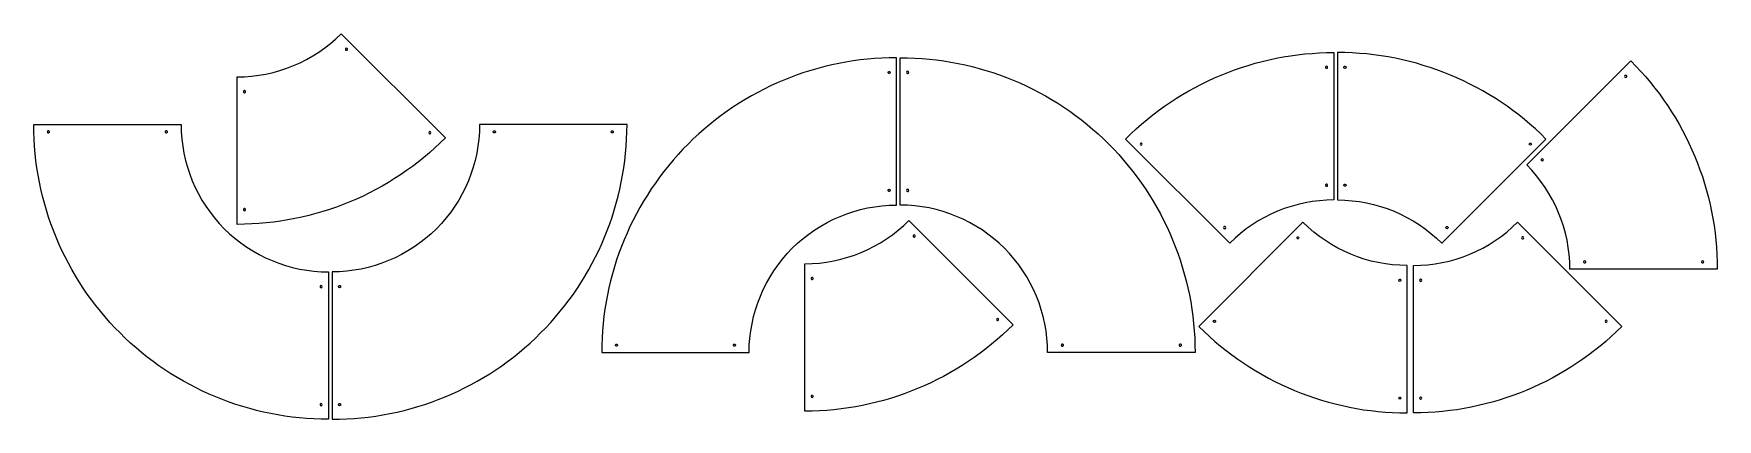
# Model space of a CAD drawing. Extents: x 59 to 2343, y 50 to 573.
import ezdxf

# ---------------------------------------------------------------- set-up
doc = ezdxf.new("R2010")
doc.units = 0
doc.layers.add('CAPA_1', color=7, linetype='CONTINUOUS')

msp = doc.modelspace()

# ---------------------------------------------------------------- linework, layer by layer
at = {"layer": 'CAPA_1', "color": 7}
for points in [[(476.321656, 572.812254), (617.654594, 431.479288)], [(483.327541, 550.143375), (483.327541, 550.143375)], [(1229.704706, 340.2388), (1229.704706, 540.238371)], [(1234.704696, 340.2388), (1234.704696, 540.238371)], [(1813.109291, 528.753603), (1813.109291, 528.753603)], [(1823.109271, 547.253612), (1823.109271, 547.253612)], [(1828.109402, 547.254007), (1828.109402, 547.254007)], [(1838.110229, 528.753886), (1838.110229, 528.753886)], [(1219.704698, 521.738281), (1219.704698, 521.738281)], [(1244.704704, 521.738281), (1244.704704, 521.738281)], [(2220.418611, 514.831415), (2220.418611, 514.831415)], [(344.988698, 492.645565), (344.988698, 492.645565)], [(78.995149, 438.21501), (78.995149, 438.21501)], [(238.995139, 438.21501), (238.995139, 438.21501)], [(596.463656, 437.006667), (596.463656, 437.006667)], [(683.997108, 438.214699), (683.997108, 438.214699)], [(843.997098, 438.214699), (843.997098, 438.214699)], [(1561.634333, 424.393019), (1561.634333, 424.393019)], [(2089.585187, 424.393301), (2089.585187, 424.393301)], [(2107.281931, 401.694452), (2107.281931, 401.694452)], [(1813.109291, 368.754008), (1813.109291, 368.754008)], [(1838.110229, 368.754319), (1838.110229, 368.754319)], [(1219.704698, 361.738206), (1219.704698, 361.738206)], [(1244.704704, 361.738206), (1244.704704, 361.738206)], [(344.988698, 332.646082), (344.988698, 332.646082)], [(334.988718, 314.145996), (334.988718, 314.145996)], [(1674.770449, 311.256226), (1674.770449, 311.256226)], [(1976.448224, 311.256508), (1976.448224, 311.256508)], [(1253.581807, 296.748657), (1253.581807, 296.748657)], [(1774.120545, 294.371969), (1774.120545, 294.371969)], [(2079.264856, 294.371971), (2079.264856, 294.371971)], [(1105.242985, 60.751274), (1105.242985, 260.750846)], [(1930.926034, 58.374602), (1930.926034, 258.374188)], [(2164.779714, 263.356457), (2164.779714, 263.356457)], [(2324.779224, 263.356457), (2324.779224, 263.356457)], [(2343.279286, 253.35563), (2343.279286, 253.35563)], [(458.996147, 249.714803), (458.996147, 49.715231)], [(463.996137, 249.71452), (463.996137, 49.71492)], [(1115.242965, 239.250847), (1115.242965, 239.250847)], [(1912.458541, 236.874185), (1912.458541, 236.874185)], [(1940.926861, 236.874188), (1940.926861, 236.874188)], [(448.996139, 228.215424), (448.996139, 228.215424)], [(473.996145, 228.215114), (473.996145, 228.215114)], [(1366.717922, 183.611949), (1366.717922, 183.611949)], [(1660.983583, 181.235178), (1660.983583, 181.235178)], [(2192.401818, 181.235291), (2192.401818, 181.235291)], [(849.703716, 151.738598), (849.703716, 151.738598)], [(1009.703707, 151.738598), (1009.703707, 151.738598)], [(1454.705667, 151.738598), (1454.705667, 151.738598)], [(1614.705658, 151.738598), (1614.705658, 151.738598)], [(1115.242965, 79.251364), (1115.242965, 79.251364)], [(1912.458541, 76.874593), (1912.458541, 76.874593)], [(1940.926861, 76.874678), (1940.926861, 76.874678)], [(448.996139, 68.215321), (448.996139, 68.215321)], [(473.996145, 68.21501), (473.996145, 68.21501)], [(1105.242985, 60.751274), (1105.242985, 60.751274)], [(1922.459367, 58.374517), (1922.459367, 58.374517)], [(1930.926034, 58.374602), (1930.926034, 58.374602)]]:
    msp.add_lwpolyline(points, dxfattribs=at)
for points in [[(334.988718, 514.145564), (388.014012, 514.192352), (438.850464, 535.294342), (476.321656, 572.812254)], [(482.288681, 552.703977), (482.007375, 552.422673), (481.849339, 552.041141), (481.849339, 551.643316)], [(481.849339, 551.643316), (481.849339, 551.24549), (482.007375, 550.863959), (482.288681, 550.582654)], [(484.409581, 552.703977), (483.823842, 553.289484), (482.874419, 553.289484), (482.288681, 552.703977)], [(482.288681, 550.582654), (482.564631, 550.306652), (482.937292, 550.149073), (483.327541, 550.143375)], [(483.327541, 550.143375), (483.732752, 550.137623), (484.123049, 550.296073), (484.409581, 550.582654)], [(484.848922, 551.643316), (484.848922, 552.041141), (484.690886, 552.422673), (484.409581, 552.703977)], [(484.409581, 550.582654), (484.690886, 550.863959), (484.848922, 551.24549), (484.848922, 551.643316)], [(1229.704706, 540.238371), (1123.617979, 540.238641), (1021.876192, 498.096055), (946.861434, 423.081524)], [(1234.704696, 540.238371), (1340.791414, 540.238626), (1442.533186, 498.096033), (1517.547932, 423.081504)], [(1540.443396, 429.920397), (1615.38581, 504.956157), (1717.058708, 547.160076), (1823.109271, 547.253612)], [(1811.60928, 527.253903), (1811.609255, 526.856059), (1811.76728, 526.474502), (1812.04859, 526.193177)], [(1813.109291, 528.753603), (1812.280976, 528.75361), (1811.609445, 528.082217), (1811.60928, 527.253903)], [(1812.04859, 526.193177), (1812.3299, 525.911851), (1812.711448, 525.753804), (1813.109291, 525.753807)], [(1814.609302, 527.253903), (1814.609137, 528.082217), (1813.937606, 528.75361), (1813.109291, 528.753603)], [(1813.109291, 525.753807), (1813.507134, 525.753804), (1813.888683, 525.911851), (1814.169992, 526.193177)], [(1814.169992, 526.193177), (1814.451302, 526.474502), (1814.609328, 526.856059), (1814.609302, 527.253903)], [(1823.109271, 547.253612), (1823.109271, 547.253612), (1823.109271, 347.254009), (1823.109271, 347.254009)], [(1828.109402, 547.254007), (1828.109402, 547.254007), (1828.109402, 347.254319), (1828.109402, 347.254319)], [(2110.776407, 429.920708), (2035.83373, 504.956775), (1934.160369, 547.160748), (1828.109402, 547.254007)], [(1837.04898, 526.193159), (1836.767487, 526.474509), (1836.609346, 526.856195), (1836.609371, 527.254185)], [(1836.609371, 527.254185), (1836.60945, 527.652107), (1836.767638, 528.033691), (1837.04912, 528.314955)], [(1838.110229, 525.754089), (1837.712239, 525.753862), (1837.330473, 525.911809), (1837.04898, 526.193159)], [(1837.04912, 528.314955), (1837.330601, 528.59622), (1837.712307, 528.754113), (1838.110229, 528.753886)], [(1838.110229, 528.753886), (1838.938213, 528.753425), (1839.609228, 528.082169), (1839.609393, 527.254185)], [(1839.609393, 527.254185), (1839.609446, 526.426047), (1838.938367, 525.75455), (1838.110229, 525.754089)], [(2084.613024, 394.689415), (2084.613024, 394.689415), (2225.946018, 536.022635), (2225.946018, 536.022635)], [(2225.946018, 536.022635), (2300.982074, 461.079952), (2343.186036, 359.406592), (2343.279286, 253.35563)], [(334.988718, 314.145996), (334.988718, 314.145996), (334.988718, 514.145564), (334.988718, 514.145564)], [(1218.643358, 519.177505), (1218.361835, 519.458859), (1218.203674, 519.840566), (1218.203699, 520.238581)], [(1218.203699, 520.238581), (1218.203778, 520.636527), (1218.361986, 521.018132), (1218.643498, 521.299401)], [(1219.704698, 518.738485), (1219.306684, 518.73822), (1218.924882, 518.896151), (1218.643358, 519.177505)], [(1218.643498, 521.299401), (1218.92501, 521.580669), (1219.306752, 521.738546), (1219.704698, 521.738281)], [(1219.704698, 521.738281), (1220.532616, 521.737727), (1221.203528, 521.066499), (1221.203693, 520.238581)], [(1221.203693, 520.238581), (1221.203746, 519.410509), (1220.53277, 518.73904), (1219.704698, 518.738485)], [(1243.205681, 520.238581), (1243.205628, 519.410497), (1243.876621, 518.739024), (1244.704704, 518.738485)], [(1244.704704, 521.738281), (1243.876776, 521.737742), (1243.205846, 521.06651), (1243.205681, 520.238581)], [(1245.765905, 521.299401), (1245.484393, 521.580669), (1245.10265, 521.738546), (1244.704704, 521.738281)], [(1244.704704, 518.738485), (1245.102719, 518.73822), (1245.484521, 518.896151), (1245.766044, 519.177505)], [(1246.205703, 520.238581), (1246.205624, 520.636527), (1246.047417, 521.018132), (1245.765905, 521.299401)], [(1245.766044, 519.177505), (1246.047568, 519.458859), (1246.205729, 519.840566), (1246.205703, 520.238581)], [(2217.858122, 515.913455), (2217.272615, 515.327716), (2217.272615, 514.378293), (2217.858122, 513.792555)], [(2219.979417, 515.913455), (2219.393633, 516.499224), (2218.443905, 516.499224), (2217.858122, 515.913455)], [(2217.858122, 513.792555), (2218.443905, 513.206785), (2219.393633, 513.206785), (2219.979417, 513.792555)], [(2220.418611, 514.831415), (2220.424385, 515.236613), (2220.265967, 515.626909), (2219.979417, 515.913455)], [(2219.979417, 513.792555), (2220.255388, 514.068519), (2220.412936, 514.441178), (2220.418611, 514.831415)], [(343.927957, 495.206572), (343.646644, 494.925222), (343.488632, 494.543636), (343.488687, 494.145773)], [(343.488687, 494.145773), (343.488632, 493.74791), (343.646644, 493.366324), (343.927957, 493.084974)], [(344.988698, 495.645982), (344.590836, 495.645985), (344.20927, 495.487922), (343.927957, 495.206572)], [(343.927957, 493.084974), (344.20927, 492.803624), (344.590836, 492.645562), (344.988698, 492.645565)], [(346.04944, 495.206572), (345.768127, 495.487922), (345.386561, 495.645985), (344.988698, 495.645982)], [(344.988698, 492.645565), (345.386561, 492.645562), (345.768127, 492.803624), (346.04944, 493.084974)], [(346.48871, 494.145773), (346.488765, 494.543636), (346.330753, 494.925222), (346.04944, 495.206572)], [(346.04944, 493.084974), (346.330753, 493.366324), (346.488765, 493.74791), (346.48871, 494.145773)], [(176.152867, 166.872077), (101.138107, 241.886609), (58.995211, 343.628271), (58.99516, 449.715001)], [(58.99516, 449.715001), (58.99516, 449.715001), (258.995127, 449.715001), (258.995127, 449.715001)], [(77.934436, 440.775877), (77.65313, 440.494533), (77.495118, 440.112959), (77.495166, 439.715106)], [(77.495166, 439.715106), (77.49514, 439.317267), (77.653162, 438.935714), (77.934466, 438.65439)], [(78.995149, 441.215286), (78.597296, 441.215282), (78.215742, 441.05722), (77.934436, 440.775877)], [(77.934466, 438.65439), (78.215769, 438.373065), (78.59731, 438.215014), (78.995149, 438.21501)], [(80.05588, 440.775886), (79.774568, 441.05723), (79.393007, 441.215289), (78.995149, 441.215286)], [(78.995149, 438.21501), (79.392992, 438.215007), (79.77454, 438.373054), (80.05585, 438.65438)], [(80.05585, 438.65438), (80.33716, 438.935705), (80.495185, 439.317262), (80.49516, 439.715106)], [(80.49516, 439.715106), (80.495208, 440.112964), (80.337192, 440.494543), (80.05588, 440.775886)], [(237.934408, 440.775886), (237.653096, 440.494543), (237.49508, 440.112964), (237.495128, 439.715106)], [(237.495128, 439.715106), (237.495103, 439.317262), (237.653128, 438.935705), (237.934438, 438.65438)], [(238.995139, 441.215286), (238.597281, 441.215289), (238.21572, 441.05723), (237.934408, 440.775886)], [(237.934438, 438.65438), (238.215748, 438.373054), (238.597296, 438.215007), (238.995139, 438.21501)], [(240.05587, 440.775886), (239.774558, 441.05723), (239.392997, 441.215289), (238.995139, 441.215286)], [(238.995139, 438.21501), (239.392982, 438.215007), (239.774531, 438.373054), (240.05584, 438.65438)], [(240.05584, 438.65438), (240.33715, 438.935705), (240.495176, 439.317262), (240.49515, 439.715106)], [(240.49515, 439.715106), (240.495198, 440.112964), (240.337182, 440.494543), (240.05587, 440.775886)], [(258.995127, 449.715001), (258.995065, 396.671489), (280.066547, 345.800496), (317.574051, 308.293146)], [(595.425643, 439.567185), (594.839873, 438.981401), (594.839873, 438.031673), (595.425643, 437.445889)], [(597.546543, 439.567185), (596.960805, 440.152691), (596.011381, 440.152691), (595.425643, 439.567185)], [(595.425643, 437.445889), (595.701394, 437.17011), (596.07371, 437.012569), (596.463656, 437.006667)], [(596.463656, 437.006667), (596.869151, 437.00067), (597.259796, 437.159117), (597.546543, 437.445889)], [(597.546543, 437.445889), (598.132313, 438.031673), (598.132313, 438.981401), (597.546543, 439.567185)], [(663.99712, 449.714691), (663.997174, 396.67119), (642.925694, 345.800209), (605.418199, 308.292866)], [(863.997058, 449.714691), (863.997058, 449.714691), (663.99712, 449.714691), (663.99712, 449.714691)], [(682.497125, 439.714795), (682.49707, 440.112653), (682.655078, 440.494235), (682.936385, 440.775584)], [(682.936425, 438.654079), (682.655121, 438.935404), (682.4971, 439.316957), (682.497125, 439.714795)], [(682.936385, 440.775584), (683.217692, 441.056934), (683.59925, 441.214999), (683.997108, 441.215004)], [(683.997108, 438.214699), (683.59927, 438.214704), (683.217729, 438.372754), (682.936425, 438.654079)], [(683.997108, 441.215004), (684.394971, 441.215007), (684.776536, 441.056944), (685.057849, 440.775594)], [(685.057809, 438.654069), (684.7765, 438.372744), (684.394951, 438.214696), (683.997108, 438.214699)], [(685.497119, 439.714795), (685.497145, 439.316952), (685.339119, 438.935395), (685.057809, 438.654069)], [(685.057849, 440.775594), (685.339162, 440.494244), (685.497175, 440.112658), (685.497119, 439.714795)], [(746.839375, 166.87179), (821.854121, 241.88632), (863.997008, 343.627972), (863.997058, 449.714691)], [(842.497087, 439.714795), (842.497032, 440.112658), (842.655044, 440.494244), (842.936357, 440.775594)], [(842.936397, 438.654069), (842.655087, 438.935395), (842.497062, 439.316952), (842.497087, 439.714795)], [(842.936357, 440.775594), (843.21767, 441.056944), (843.599236, 441.215007), (843.997098, 441.215004)], [(843.997098, 438.214699), (843.599255, 438.214696), (843.217707, 438.372744), (842.936397, 438.654069)], [(843.997098, 441.215004), (844.394961, 441.215007), (844.776527, 441.056944), (845.05784, 440.775594)], [(845.0578, 438.654069), (844.77649, 438.372744), (844.394942, 438.214696), (843.997098, 438.214699)], [(845.49711, 439.714795), (845.497135, 439.316952), (845.339109, 438.935395), (845.0578, 438.654069)], [(845.05784, 440.775594), (845.339153, 440.494244), (845.497165, 440.112658), (845.49711, 439.714795)], [(617.654594, 431.479288), (542.712192, 356.4435), (441.039293, 314.239552), (334.988718, 314.145996)], [(946.861434, 423.081524), (871.846675, 348.066993), (829.703781, 246.325335), (829.703728, 140.238607)], [(1517.547932, 423.081504), (1592.562678, 348.066975), (1634.705565, 246.325325), (1634.705618, 140.238607)], [(1681.776333, 288.587319), (1681.776333, 288.587319), (1540.443396, 429.920397), (1540.443396, 429.920397)], [(1560.551447, 423.953711), (1559.965733, 423.367938), (1559.965733, 422.418275), (1560.551447, 421.832501)], [(1561.634333, 424.393019), (1561.228826, 424.398993), (1560.83818, 424.240515), (1560.551447, 423.953711)], [(1560.551447, 421.832501), (1561.137185, 421.246995), (1562.086608, 421.246995), (1562.672347, 421.832501)], [(1562.672347, 423.953711), (1562.39661, 424.229522), (1562.024291, 424.387094), (1561.634333, 424.393019)], [(1562.672347, 421.832501), (1563.25806, 422.418275), (1563.25806, 423.367938), (1562.672347, 423.953711)], [(1969.443187, 288.587629), (1969.443187, 288.587629), (2110.776407, 429.920708), (2110.776407, 429.920708)], [(2088.546327, 421.832811), (2087.960557, 422.418595), (2087.960557, 423.368323), (2088.546327, 423.954107)], [(2088.546327, 423.954107), (2088.822291, 424.230078), (2089.19495, 424.387625), (2089.585187, 424.393301)], [(2090.667227, 421.832811), (2090.081488, 421.247305), (2089.132065, 421.247305), (2088.546327, 421.832811)], [(2089.585187, 424.393301), (2089.990385, 424.399075), (2090.380681, 424.240656), (2090.667227, 423.954107)], [(2090.667227, 423.954107), (2091.252996, 423.368323), (2091.252996, 422.418595), (2090.667227, 421.832811)], [(2143.279714, 253.35563), (2143.233151, 306.381218), (2122.131143, 357.218015), (2084.613024, 394.689415)], [(2104.721329, 402.777621), (2104.439807, 402.496288), (2104.281635, 402.114605), (2104.281635, 401.716607)], [(2104.281635, 401.716607), (2104.281635, 401.318608), (2104.439807, 400.936926), (2104.721329, 400.655592)], [(2106.842624, 402.777621), (2106.256841, 403.363391), (2105.307112, 403.363391), (2104.721329, 402.777621)], [(2104.721329, 400.655592), (2105.307112, 400.069823), (2106.256841, 400.069823), (2106.842624, 400.655592)], [(2107.281931, 401.694452), (2107.287982, 402.100057), (2107.129498, 402.49082), (2106.842624, 402.777621)], [(2106.842624, 400.655592), (2107.118637, 400.931539), (2107.276226, 401.3042), (2107.281931, 401.694452)], [(1812.04855, 368.314598), (1811.767237, 368.033248), (1811.609225, 367.651662), (1811.60928, 367.253799)], [(1811.60928, 367.253799), (1811.609232, 366.855941), (1811.767248, 366.474363), (1812.04856, 366.193019)], [(1813.109291, 368.754008), (1812.711428, 368.754011), (1812.329863, 368.595948), (1812.04855, 368.314598)], [(1812.04856, 366.193019), (1812.329872, 365.911675), (1812.711433, 365.753616), (1813.109291, 365.753619)], [(1814.170032, 368.314598), (1813.888719, 368.595948), (1813.507154, 368.754011), (1813.109291, 368.754008)], [(1813.109291, 365.753619), (1813.507149, 365.753616), (1813.88871, 365.911675), (1814.170022, 366.193019)], [(1814.170022, 366.193019), (1814.451335, 366.474363), (1814.60935, 366.855941), (1814.609302, 367.253799)], [(1814.609302, 367.253799), (1814.609358, 367.651662), (1814.451345, 368.033248), (1814.170032, 368.314598)], [(1836.609371, 367.25411), (1836.609316, 367.652119), (1836.767444, 368.033834), (1837.04894, 368.315208)], [(1837.04894, 366.193011), (1836.767444, 366.474386), (1836.609316, 366.8561), (1836.609371, 367.25411)], [(1837.04894, 368.315208), (1837.330436, 368.596583), (1837.712219, 368.754546), (1838.110229, 368.754319)], [(1838.110229, 365.753901), (1837.712219, 365.753674), (1837.330436, 365.911637), (1837.04894, 366.193011)], [(1838.110229, 368.754319), (1838.938411, 368.753857), (1839.609509, 368.082292), (1839.609393, 367.25411)], [(1839.609393, 367.25411), (1839.609509, 366.425927), (1838.938411, 365.754362), (1838.110229, 365.753901)], [(1218.643318, 359.177442), (1218.361791, 359.45882), (1218.203644, 359.840556), (1218.203699, 360.23859)], [(1218.203699, 360.23859), (1218.203801, 360.636522), (1218.362018, 361.018105), (1218.643528, 361.299356)], [(1219.704698, 358.738382), (1219.306664, 358.738117), (1218.924845, 358.896063), (1218.643318, 359.177442)], [(1218.643528, 361.299356), (1218.925037, 361.580606), (1219.306767, 361.738471), (1219.704698, 361.738206)], [(1219.704698, 361.738206), (1220.532583, 361.737652), (1221.203481, 361.066475), (1221.203693, 360.23859)], [(1221.203693, 360.23859), (1221.203809, 359.410474), (1220.532814, 358.738936), (1219.704698, 358.738382)], [(1243.205681, 360.23859), (1243.205566, 359.410463), (1243.876577, 358.738921), (1244.704704, 358.738382)], [(1244.704704, 361.738206), (1243.876809, 361.737667), (1243.205893, 361.066486), (1243.205681, 360.23859)], [(1245.765875, 361.299356), (1245.484365, 361.580606), (1245.102636, 361.738471), (1244.704704, 361.738206)], [(1244.704704, 358.738382), (1245.102738, 358.738117), (1245.484558, 358.896063), (1245.766084, 359.177442)], [(1246.205703, 360.23859), (1246.205602, 360.636522), (1246.047384, 361.018105), (1245.765875, 361.299356)], [(1245.766084, 359.177442), (1246.047611, 359.45882), (1246.205759, 359.840556), (1246.205703, 360.23859)], [(1823.109271, 347.254009), (1770.083977, 347.207221), (1719.247526, 326.10523), (1681.776333, 288.587319)], [(1828.109402, 347.254319), (1881.134989, 347.207756), (1931.971787, 326.105748), (1969.443187, 288.587629)], [(343.927997, 335.206509), (343.646687, 334.925183), (343.488662, 334.543626), (343.488687, 334.145783)], [(343.488687, 334.145783), (343.488852, 333.317468), (344.160384, 332.646076), (344.988698, 332.646082)], [(344.988698, 335.645879), (344.590855, 335.645882), (344.209307, 335.487834), (343.927997, 335.206509)], [(346.0494, 335.206509), (345.76809, 335.487834), (345.386542, 335.645882), (344.988698, 335.645879)], [(344.988698, 332.646082), (345.817013, 332.646076), (346.488544, 333.317468), (346.48871, 334.145783)], [(346.48871, 334.145783), (346.488735, 334.543626), (346.330709, 334.925183), (346.0494, 335.206509)], [(1088.282618, 281.660456), (1125.79012, 319.167804), (1176.661197, 340.239077), (1229.704706, 340.2388)], [(1376.126766, 281.660446), (1338.619271, 319.167793), (1287.748201, 340.23907), (1234.704696, 340.2388)], [(317.574051, 308.293146), (355.081555, 270.785796), (405.952635, 249.714523), (458.996147, 249.714803)], [(605.418199, 308.292866), (567.910704, 270.785524), (517.039638, 249.71425), (463.996137, 249.71452)], [(1105.242985, 260.750846), (1158.268278, 260.797633), (1209.10473, 281.899624), (1246.575922, 319.417536)], [(1246.575922, 319.417536), (1246.575922, 319.417536), (1387.90886, 178.08457), (1387.90886, 178.08457)], [(1252.542947, 299.309259), (1252.261642, 299.027954), (1252.103606, 298.646423), (1252.103606, 298.248598)], [(1252.103606, 298.248598), (1252.103606, 297.850772), (1252.261642, 297.469241), (1252.542947, 297.187936)], [(1254.663847, 299.309259), (1254.078109, 299.894765), (1253.128685, 299.894765), (1252.542947, 299.309259)], [(1252.542947, 297.187936), (1252.818898, 296.911934), (1253.191559, 296.754355), (1253.581807, 296.748657)], [(1253.581807, 296.748657), (1253.987018, 296.742905), (1254.377315, 296.901355), (1254.663847, 297.187936)], [(1255.103188, 298.248598), (1255.103188, 298.646423), (1254.945152, 299.027954), (1254.663847, 299.309259)], [(1254.663847, 297.187936), (1254.945152, 297.469241), (1255.103188, 297.850772), (1255.103188, 298.248598)], [(1781.125583, 317.040878), (1781.125583, 317.040878), (1639.792363, 175.707799), (1639.792363, 175.707799)], [(1673.688409, 310.816919), (1673.102639, 310.231135), (1673.102639, 309.281407), (1673.688409, 308.695623)], [(1674.770449, 311.256226), (1674.365234, 311.26197), (1673.974936, 311.10351), (1673.688409, 310.816919)], [(1673.688409, 308.695623), (1674.274147, 308.110117), (1675.223571, 308.110117), (1675.809309, 308.695623)], [(1675.809309, 310.816919), (1675.533363, 311.092931), (1675.160701, 311.25052), (1674.770449, 311.256226)], [(1675.809309, 308.695623), (1676.395079, 309.281407), (1676.395079, 310.231135), (1675.809309, 310.816919)], [(1773.037376, 296.932572), (1773.31871, 297.214093), (1773.700392, 297.372266), (1774.098391, 297.372266)], [(1774.098391, 297.372266), (1774.496389, 297.372266), (1774.878072, 297.214093), (1775.159405, 296.932572)], [(1922.459367, 258.374185), (1869.43378, 258.420749), (1818.596982, 279.522758), (1781.125583, 317.040878)], [(1930.926034, 258.374188), (1983.951621, 258.420751), (2034.788419, 279.522759), (2072.259818, 317.040878)], [(1975.409364, 308.695906), (1974.823595, 309.281689), (1974.823595, 310.231417), (1975.409364, 310.817201)], [(1975.409364, 310.817201), (1975.685311, 311.093213), (1976.057972, 311.250802), (1976.448224, 311.256508)], [(1976.470379, 308.256211), (1976.07238, 308.256211), (1975.690698, 308.414384), (1975.409364, 308.695906)], [(1976.448224, 311.256508), (1976.853829, 311.262559), (1977.244592, 311.104075), (1977.531393, 310.817201)], [(1977.531393, 308.695906), (1977.25006, 308.414384), (1976.868377, 308.256211), (1976.470379, 308.256211)], [(1977.531393, 310.817201), (1978.117163, 310.231417), (1978.117163, 309.281689), (1977.531393, 308.695906)], [(2072.259818, 317.040878), (2072.259818, 317.040878), (2213.593038, 175.707884), (2213.593038, 175.707884)], [(2079.287011, 297.372268), (2078.889012, 297.372268), (2078.50733, 297.214095), (2078.225996, 296.932574)], [(2080.348025, 296.932574), (2080.066692, 297.214095), (2079.685009, 297.372268), (2079.287011, 297.372268)], [(1029.703695, 140.238607), (1029.703634, 193.282116), (1050.775116, 244.153107), (1088.282618, 281.660456)], [(1434.705679, 140.238607), (1434.70574, 193.282112), (1413.634262, 244.153098), (1376.126766, 281.660446)], [(1773.037376, 294.811276), (1772.451606, 295.39706), (1772.451606, 296.346788), (1773.037376, 296.932572)], [(1774.120545, 294.371969), (1773.71494, 294.365918), (1773.324178, 294.524402), (1773.037376, 294.811276)], [(1775.159405, 294.811276), (1774.883459, 294.535264), (1774.510797, 294.377675), (1774.120545, 294.371969)], [(1775.159405, 296.932572), (1775.745175, 296.346788), (1775.745175, 295.39706), (1775.159405, 294.811276)], [(2078.225996, 296.932574), (2077.640226, 296.34679), (2077.640226, 295.397062), (2078.225996, 294.811278)], [(2078.225996, 294.811278), (2078.501943, 294.535266), (2078.874604, 294.377677), (2079.264856, 294.371971)], [(2079.264856, 294.371971), (2079.670461, 294.36592), (2080.061224, 294.524404), (2080.348025, 294.811278)], [(2080.348025, 294.811278), (2080.933795, 295.397062), (2080.933795, 296.34679), (2080.348025, 296.932574)], [(1922.459367, 58.374517), (1922.459367, 58.374517), (1922.459367, 258.374185), (1922.459367, 258.374185)], [(2343.279286, 253.35563), (2343.279286, 253.35563), (2143.279714, 253.35563), (2143.279714, 253.35563)], [(2161.779324, 263.356457), (2161.779097, 262.958447), (2161.93706, 262.576664), (2162.218435, 262.295168)], [(2163.279533, 264.855621), (2162.451351, 264.855737), (2161.779786, 264.184639), (2161.779324, 263.356457)], [(2162.218435, 262.295168), (2162.499809, 262.013672), (2162.881524, 261.855544), (2163.279533, 261.855599)], [(2164.779714, 263.356457), (2164.779252, 264.184628), (2164.107705, 264.855721), (2163.279533, 264.855621)], [(2163.279533, 261.855599), (2163.677538, 261.855551), (2164.059245, 262.013683), (2164.340613, 262.295178)], [(2164.340613, 262.295178), (2164.621982, 262.576674), (2164.779941, 262.958452), (2164.779714, 263.356457)], [(2321.779428, 263.356457), (2321.7792, 262.958467), (2321.937148, 262.576701), (2322.218498, 262.295208)], [(2323.279524, 264.855621), (2322.451385, 264.855674), (2321.779889, 264.184595), (2321.779428, 263.356457)], [(2322.218498, 262.295208), (2322.499848, 262.013715), (2322.881534, 261.855574), (2323.279524, 261.855599)], [(2324.779224, 263.356457), (2324.778763, 264.184441), (2324.107508, 264.855456), (2323.279524, 264.855621)], [(2323.279524, 261.855599), (2323.677445, 261.855678), (2324.059029, 262.013866), (2324.340294, 262.295348)], [(2324.340294, 262.295348), (2324.621558, 262.576829), (2324.779452, 262.958535), (2324.779224, 263.356457)], [(447.934759, 230.77616), (447.653232, 230.494782), (447.495084, 230.113046), (447.49514, 229.715012)], [(447.49514, 229.715012), (447.495249, 229.317086), (447.65347, 228.935509), (447.934978, 228.654265)], [(448.996139, 231.215221), (448.598105, 231.215486), (448.216285, 231.057539), (447.934759, 230.77616)], [(447.934978, 228.654265), (448.216487, 228.373021), (448.598212, 228.215159), (448.996139, 228.215424)], [(450.495134, 229.715012), (450.495249, 230.543128), (449.824255, 231.214666), (448.996139, 231.215221)], [(448.996139, 228.215424), (449.824012, 228.215979), (450.494907, 228.887138), (450.495134, 229.715012)], [(472.497122, 229.714702), (472.497006, 230.542829), (473.168018, 231.214371), (473.996145, 231.21491)], [(473.996145, 228.215114), (473.16826, 228.215653), (472.497349, 228.886817), (472.497122, 229.714702)], [(473.996145, 231.21491), (474.394179, 231.215175), (474.775998, 231.057229), (475.057525, 230.77585)], [(475.057305, 228.653955), (474.775797, 228.37271), (474.394071, 228.214849), (473.996145, 228.215114)], [(475.497144, 229.714702), (475.497035, 229.316775), (475.338814, 228.935199), (475.057305, 228.653955)], [(475.057525, 230.77585), (475.339052, 230.494472), (475.4972, 230.112736), (475.497144, 229.714702)], [(1114.182223, 241.811854), (1113.90091, 241.530504), (1113.742898, 241.148918), (1113.742954, 240.751055)], [(1113.742954, 240.751055), (1113.742898, 240.353192), (1113.90091, 239.971606), (1114.182223, 239.690256)], [(1115.242965, 242.251264), (1114.845102, 242.251267), (1114.463536, 242.093204), (1114.182223, 241.811854)], [(1114.182223, 239.690256), (1114.463536, 239.408906), (1114.845102, 239.250844), (1115.242965, 239.250847)], [(1116.303706, 241.811854), (1116.022393, 242.093204), (1115.640828, 242.251267), (1115.242965, 242.251264)], [(1115.242965, 239.250847), (1115.640828, 239.250844), (1116.022393, 239.408906), (1116.303706, 239.690256)], [(1116.742976, 240.751055), (1116.743031, 241.148918), (1116.585019, 241.530504), (1116.303706, 241.811854)], [(1116.303706, 239.690256), (1116.585019, 239.971606), (1116.743031, 240.353192), (1116.742976, 240.751055)], [(1910.959376, 238.374366), (1910.959261, 239.202548), (1911.630358, 239.874113), (1912.458541, 239.874575)], [(1912.458541, 236.874185), (1911.630369, 236.874647), (1910.959276, 237.546194), (1910.959376, 238.374366)], [(1912.458541, 239.874575), (1912.856404, 239.874578), (1913.237969, 239.716515), (1913.519282, 239.435165)], [(1913.519272, 237.313585), (1913.23796, 237.032241), (1912.856399, 236.874182), (1912.458541, 236.874185)], [(1913.958552, 238.374366), (1913.9586, 237.976508), (1913.800584, 237.594929), (1913.519272, 237.313585)], [(1913.519282, 239.435165), (1913.800595, 239.153815), (1913.958607, 238.772229), (1913.958552, 238.374366)], [(1939.865572, 239.435467), (1939.584076, 239.154093), (1939.425947, 238.772378), (1939.426003, 238.374369)], [(1939.426003, 238.374369), (1939.425955, 237.976364), (1939.584087, 237.594657), (1939.865582, 237.313288)], [(1940.926861, 239.874577), (1940.528851, 239.874805), (1940.147068, 239.716842), (1939.865572, 239.435467)], [(1939.865582, 237.313288), (1940.147077, 237.03192), (1940.528856, 236.873961), (1940.926861, 236.874188)], [(1942.426025, 238.374369), (1942.426141, 239.202551), (1941.755043, 239.874116), (1940.926861, 239.874577)], [(1940.926861, 236.874188), (1941.755032, 236.874649), (1942.426125, 237.546197), (1942.426025, 238.374369)], [(1365.679909, 186.172467), (1365.094139, 185.586683), (1365.094139, 184.636955), (1365.679909, 184.051171)], [(1367.800809, 186.172467), (1367.215071, 186.757973), (1366.265647, 186.757973), (1365.679909, 186.172467)], [(1365.679909, 184.051171), (1365.95566, 183.775392), (1366.327977, 183.617851), (1366.717922, 183.611949)], [(1366.717922, 183.611949), (1367.123418, 183.605952), (1367.514062, 183.764399), (1367.800809, 184.051171)], [(1367.800809, 184.051171), (1368.386579, 184.636955), (1368.386579, 185.586683), (1367.800809, 186.172467)], [(1659.462202, 182.735034), (1659.462202, 183.132859), (1659.620237, 183.514391), (1659.901543, 183.795695)], [(1659.901543, 183.795695), (1660.487281, 184.381202), (1661.436705, 184.381202), (1662.022443, 183.795695)], [(1662.022443, 183.795695), (1662.303748, 183.514391), (1662.461784, 183.132859), (1662.461784, 182.735034)], [(2191.362958, 183.79578), (2190.777189, 183.209997), (2190.777189, 182.260268), (2191.362958, 181.674485)], [(2193.483858, 183.79578), (2192.89812, 184.381286), (2191.948697, 184.381286), (2191.362958, 183.79578)], [(2193.483858, 181.674485), (2194.069628, 182.260268), (2194.069628, 183.209997), (2193.483858, 183.79578)], [(458.996147, 49.715231), (352.909417, 49.714959), (251.167627, 91.857545), (176.152867, 166.872077)], [(463.996137, 49.71492), (570.082856, 49.714666), (671.824629, 91.857259), (746.839375, 166.87179)], [(1387.90886, 178.08457), (1312.966459, 103.048781), (1211.293559, 60.844831), (1105.242985, 60.751274)], [(1639.792363, 175.707799), (1714.735043, 100.671738), (1816.408403, 58.467771), (1922.459367, 58.374517)], [(1659.901543, 181.674372), (1659.620237, 181.955677), (1659.462202, 182.337208), (1659.462202, 182.735034)], [(1660.983583, 181.235178), (1660.578384, 181.229404), (1660.188089, 181.387822), (1659.901543, 181.674372)], [(1662.022443, 181.674372), (1661.746478, 181.398401), (1661.373819, 181.240853), (1660.983583, 181.235178)], [(1662.461784, 182.735034), (1662.461784, 182.337208), (1662.303748, 181.955677), (1662.022443, 181.674372)], [(2213.593038, 175.707884), (2138.650359, 100.671823), (2036.976998, 58.467856), (1930.926034, 58.374602)], [(2191.362958, 181.674485), (2191.638923, 181.398514), (2192.011582, 181.240966), (2192.401818, 181.235291)], [(2192.401818, 181.235291), (2192.807017, 181.229517), (2193.197312, 181.387935), (2193.483858, 181.674485)], [(829.703728, 140.238607), (829.703728, 140.238607), (1029.703695, 140.238607), (1029.703695, 140.238607)], [(848.643003, 149.177731), (848.361697, 149.459075), (848.203686, 149.840649), (848.203734, 150.238502)], [(848.203734, 150.238502), (848.203708, 150.636341), (848.36173, 151.017894), (848.643033, 151.299218)], [(849.703716, 148.738322), (849.305863, 148.738326), (848.92431, 148.896388), (848.643003, 149.177731)], [(848.643033, 151.299218), (848.924337, 151.580543), (849.305878, 151.738594), (849.703716, 151.738598)], [(849.703716, 151.738598), (850.10156, 151.738601), (850.483108, 151.580554), (850.764418, 151.299228)], [(850.764448, 149.177722), (850.483135, 148.896378), (850.101574, 148.738319), (849.703716, 148.738322)], [(850.764418, 151.299228), (851.045727, 151.017903), (851.203753, 150.636346), (851.203728, 150.238502)], [(851.203728, 150.238502), (851.203775, 149.840644), (851.04576, 149.459065), (850.764448, 149.177722)], [(1008.642976, 149.177722), (1008.361663, 149.459065), (1008.203648, 149.840644), (1008.203696, 150.238502)], [(1008.203696, 150.238502), (1008.20367, 150.636346), (1008.361696, 151.017903), (1008.643006, 151.299228)], [(1009.703707, 148.738322), (1009.305849, 148.738319), (1008.924288, 148.896378), (1008.642976, 149.177722)], [(1008.643006, 151.299228), (1008.924315, 151.580554), (1009.305864, 151.738601), (1009.703707, 151.738598)], [(1009.703707, 151.738598), (1010.10155, 151.738601), (1010.483098, 151.580554), (1010.764408, 151.299228)], [(1010.764438, 149.177722), (1010.483126, 148.896378), (1010.101565, 148.738319), (1009.703707, 148.738322)], [(1010.764408, 151.299228), (1011.045718, 151.017903), (1011.203743, 150.636346), (1011.203718, 150.238502)], [(1011.203718, 150.238502), (1011.203766, 149.840644), (1011.04575, 149.459065), (1010.764438, 149.177722)], [(1634.705618, 140.238607), (1634.705618, 140.238607), (1434.705679, 140.238607), (1434.705679, 140.238607)], [(1453.205684, 150.238502), (1453.205637, 149.840649), (1453.363648, 149.459075), (1453.644954, 149.177731)], [(1453.644984, 151.299218), (1453.363681, 151.017894), (1453.205659, 150.636341), (1453.205684, 150.238502)], [(1453.644954, 149.177731), (1453.92626, 148.896388), (1454.307814, 148.738326), (1454.705667, 148.738322)], [(1454.705667, 151.738598), (1454.307829, 151.738594), (1453.926288, 151.580543), (1453.644984, 151.299218)], [(1455.766369, 151.299228), (1455.485059, 151.580554), (1455.103511, 151.738601), (1454.705667, 151.738598)], [(1454.705667, 148.738322), (1455.103525, 148.738319), (1455.485086, 148.896378), (1455.766399, 149.177722)], [(1456.205678, 150.238502), (1456.205704, 150.636346), (1456.047678, 151.017903), (1455.766369, 151.299228)], [(1455.766399, 149.177722), (1456.047711, 149.459065), (1456.205726, 149.840644), (1456.205678, 150.238502)], [(1613.205647, 150.238502), (1613.205599, 149.840644), (1613.363614, 149.459065), (1613.644927, 149.177722)], [(1613.644956, 151.299228), (1613.363647, 151.017903), (1613.205621, 150.636346), (1613.205647, 150.238502)], [(1613.644927, 149.177722), (1613.926239, 148.896378), (1614.3078, 148.738319), (1614.705658, 148.738322)], [(1614.705658, 151.738598), (1614.307815, 151.738601), (1613.926266, 151.580554), (1613.644956, 151.299228)], [(1615.766359, 151.299228), (1615.485049, 151.580554), (1615.103501, 151.738601), (1614.705658, 151.738598)], [(1614.705658, 148.738322), (1615.103516, 148.738319), (1615.485077, 148.896378), (1615.766389, 149.177722)], [(1616.205669, 150.238502), (1616.205694, 150.636346), (1616.047669, 151.017903), (1615.766359, 151.299228)], [(1615.766389, 149.177722), (1616.047701, 149.459065), (1616.205717, 149.840644), (1616.205669, 150.238502)], [(447.934799, 70.776097), (447.653275, 70.494743), (447.495114, 70.113036), (447.49514, 69.715022)], [(447.49514, 69.715022), (447.495219, 69.317076), (447.653426, 68.93547), (447.934939, 68.654202)], [(448.996139, 71.215117), (448.598124, 71.215382), (448.216322, 71.057451), (447.934799, 70.776097)], [(447.934939, 68.654202), (448.216451, 68.372933), (448.598193, 68.215056), (448.996139, 68.215321)], [(450.495134, 69.715022), (450.495187, 70.543094), (449.824211, 71.214563), (448.996139, 71.215117)], [(448.996139, 68.215321), (449.824056, 68.215875), (450.494969, 68.887104), (450.495134, 69.715022)], [(472.497122, 69.714711), (472.497053, 70.542805), (473.168051, 71.214296), (473.996145, 71.214835)], [(473.996145, 68.21501), (473.168216, 68.215549), (472.497287, 68.886782), (472.497122, 69.714711)], [(473.996145, 71.214835), (474.394164, 71.2151), (474.775971, 71.057165), (475.057495, 70.775805)], [(475.057345, 68.653891), (474.775833, 68.372623), (474.394091, 68.214745), (473.996145, 68.21501)], [(475.497144, 69.714711), (475.497065, 69.316765), (475.338857, 68.93516), (475.057345, 68.653891)], [(475.057495, 70.775805), (475.339019, 70.494445), (475.497177, 70.11273), (475.497144, 69.714711)], [(1114.182263, 81.811791), (1113.900954, 81.530465), (1113.742928, 81.148908), (1113.742954, 80.751065)], [(1113.742954, 80.751065), (1113.743119, 79.92275), (1114.41465, 79.251358), (1115.242965, 79.251364)], [(1115.242965, 82.251161), (1114.845121, 82.251164), (1114.463573, 82.093116), (1114.182263, 81.811791)], [(1116.303666, 81.811791), (1116.022356, 82.093116), (1115.640808, 82.251164), (1115.242965, 82.251161)], [(1115.242965, 79.251364), (1116.071279, 79.251358), (1116.742811, 79.92275), (1116.742976, 80.751065)], [(1116.742976, 80.751065), (1116.743001, 81.148908), (1116.584976, 81.530465), (1116.303666, 81.811791)], [(1910.959376, 78.374294), (1910.959323, 79.202432), (1911.630402, 79.873928), (1912.458541, 79.874389)], [(1912.458541, 76.874593), (1911.630557, 76.875054), (1910.959541, 77.54631), (1910.959376, 78.374294)], [(1912.458541, 79.874389), (1912.856384, 79.874392), (1913.237932, 79.716345), (1913.519242, 79.43502)], [(1913.958552, 78.374294), (1913.958387, 77.545979), (1913.286855, 76.874587), (1912.458541, 76.874593)], [(1913.519242, 79.43502), (1913.800552, 79.153694), (1913.958577, 78.772137), (1913.958552, 78.374294)], [(1939.865612, 79.435404), (1939.584119, 79.154054), (1939.425977, 78.772368), (1939.426003, 78.374378)], [(1939.426003, 78.374378), (1939.426082, 77.976457), (1939.58427, 77.594873), (1939.865752, 77.313608)], [(1940.926861, 79.874474), (1940.528871, 79.874702), (1940.147105, 79.716754), (1939.865612, 79.435404)], [(1939.865752, 77.313608), (1940.147233, 77.032344), (1940.528939, 76.87445), (1940.926861, 76.874678)], [(1942.426025, 78.374378), (1942.426078, 79.202517), (1941.754999, 79.874013), (1940.926861, 79.874474)], [(1940.926861, 76.874678), (1941.754845, 76.875139), (1942.42586, 77.546394), (1942.426025, 78.374378)]]:
    msp.add_open_spline(points, degree=3, dxfattribs=at)

doc.saveas('drawing.dxf')
